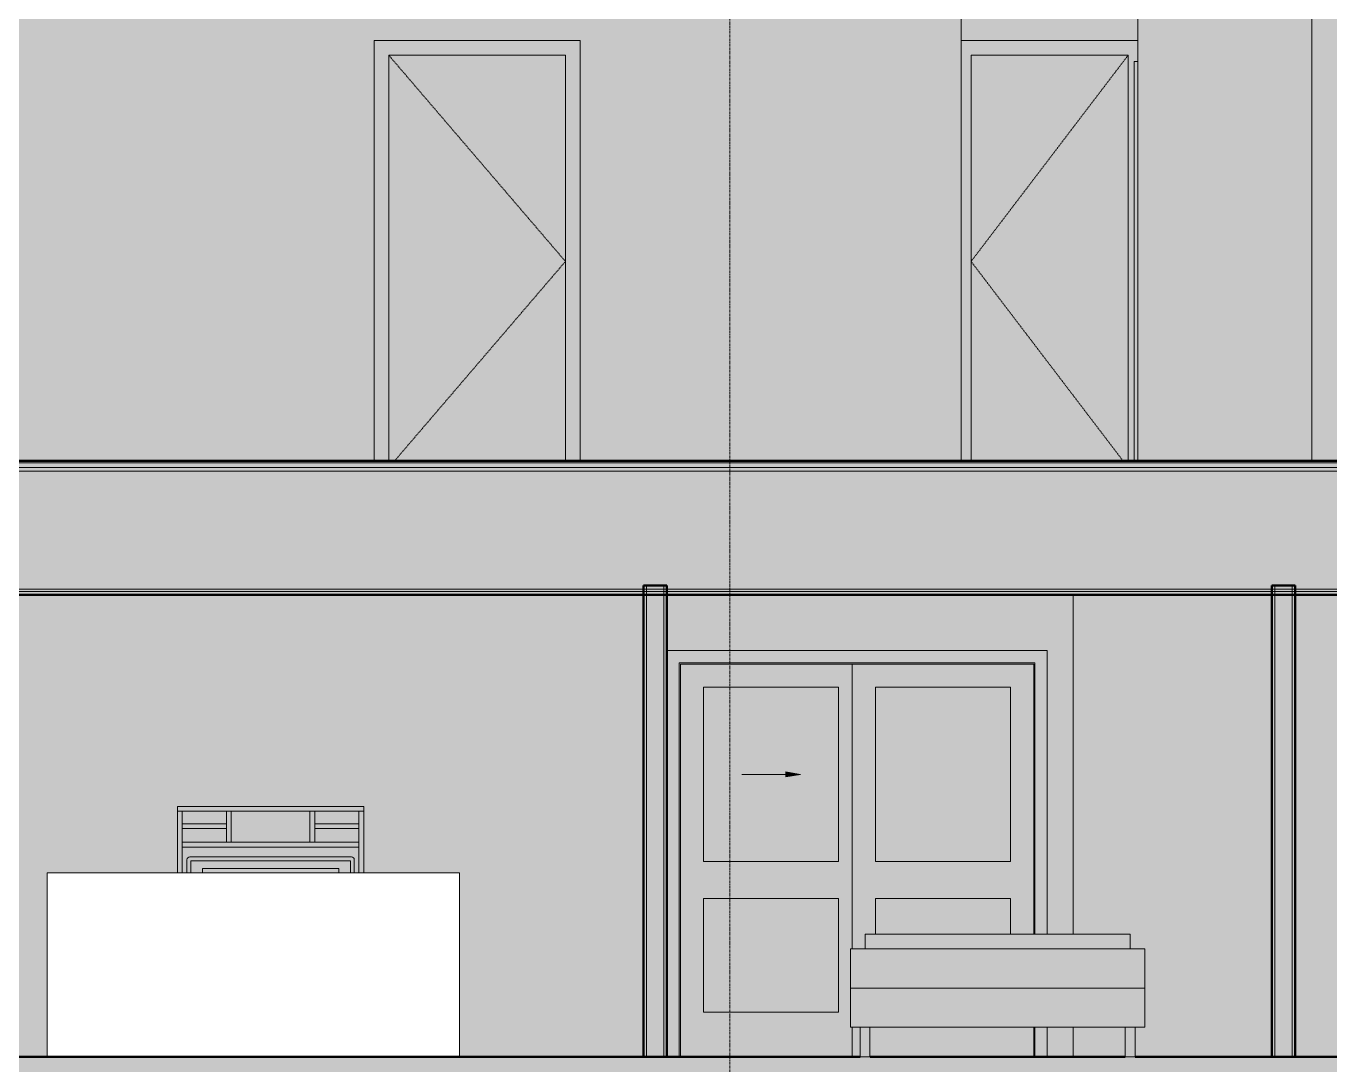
# Model space of a CAD drawing. Header units: inches. Extents: x 9566 to 17067, y -226 to 532.
# Drawn here: x 10055.2 to 10320.9, y -1.7 to 209.9 of the extents above; entities that cross this region are included whole.
import ezdxf

# ---------------------------------------------------------------- set-up
doc = ezdxf.new("R2010")
doc.units = ezdxf.units.IN
doc.header["$MEASUREMENT"] = 0
doc.linetypes.add('Dash 1_16_', pattern=[0.125, 0.0625, -0.0625])
doc.linetypes.add('Grid Line 1_2_', pattern=[0.875, 0.5, -0.125, 0.125, -0.125])
for name, color, linetype, lineweight in [('0-1', 7, 'Continuous', 5), ('0-2', 7, 'Continuous', 9), ('A-AREA-PATT-1', 41, 'Continuous', 9), ('A-AREA-PATT-3', 254, 'Continuous', 9), ('A-DETL-GENF-1', 92, 'Continuous', 13), ('A-DETL-GENF-2', 7, 'Continuous', 9), ('A-DOOR-1', 55, 'Continuous', 13), ('A-DOOR-2', 7, 'Dash 1_16_', 9), ('A-DOOR-5', 45, 'Continuous', 13), ('A-DOOR-6', 7, 'Continuous', 9), ('A-DOOR-FRAM-1', 55, 'Continuous', 13), ('A-DOOR-FRAM-2', 7, 'Continuous', 9), ('A-DOOR-FRAM-5', 45, 'Continuous', 13), ('A-FLOR-1', 192, 'Continuous', 5), ('A-FLOR-2', 192, 'Continuous', 50), ('A-FLOR-LEVL-1', 51, 'Grid Line 1_2_', 9), ('A-FLOR-MCUT', 51, 'Continuous', 13), ('A-FLOR-PATT-1', 8, 'Continuous', 9), ('A-WALL-1', 250, 'Continuous', 50), ('A-WALL-2', 10, 'Continuous', 13), ('I-FURN-1', 50, 'Continuous', 9), ('I-FURN-2', 7, 'Continuous', 9), ('I-FURN-3', 27, 'Continuous', 9), ('I-FURN-4', 253, 'Continuous', 9), ('I-FURN-6', 8, 'Continuous', 9), ('S-GRID-1', 1, 'Grid Line 1_2_', 9)]:
    doc.layers.add(name, color=color, linetype=linetype, lineweight=lineweight)
pattern_1 = [(50, (11002.727, 72), (34.4287, -3.012), [3.6, -39.6]), (355, (11002.727, 72), (-6.6596, 36.1048), [2.88, -31.68]), (100.451, (11005.596, 71.75), (27.7688, 33.0931), [3.06, -33.655]), (46.184, (11002.727, 81.6), (51.2275, -7.9453), [5.4, -59.4]), (96.636, (11006.996, 80.94), (44.8632, 46.7577), [4.589, -50.482]), (351.184, (11002.727, 81.6), (44.8642, 46.7574), [4.32, -47.52]), (21, (11007.527, 79.2), (28.65176, -19.3257), [3.6, -39.6]), (326, (11007.527, 79.2), (11.6793, 34.8066), [2.88, -31.68]), (71.451, (11009.915, 77.59), (40.331, 15.4813), [3.06, -33.655]), (37.5, (11002.727, 72), (0.58311, 15.97898), [1.584, -29.712, 1.584, -30.576, -31.8]), (37.5, (11002.727, 72), (0.58311, 15.97898), [-63.456, 1.584, -30.216]), (7.5, (11002.727, 72), (12.6269, 18.9321), [1.584, -16.752, 1.584, -28.992, -12.12]), (7.5, (11002.727, 72), (12.6269, 18.9321), [-48.912, 1.584, -10.536]), (327.5, (10992.023, 72), (25.62299, -1.0828), [1.584, -10.416, 1.584, -35.856, -49.68]), (327.5, (10992.023, 72), (25.62299, -1.0828), [-49.44, 1.584, -48.096]), (317.5, (10987.223, 72), (27.99243, 4.80496), [1.584, -14.016, 1.584, -23.28, -35.28]), (317.5, (10987.223, 72), (27.99243, 4.80496), [-40.464, 1.584, -33.696])]

# ---------------------------------------------------------------- blocks, each defined once
blk = doc.blocks.new('Single-Flush - 32_ x 84_-V12-BUILDING SECTION - EAST_WEST - LOOKING NORTH')
at = {"layer": 'A-DOOR-1'}
blk.add_hatch(color=256, dxfattribs=at).paths.add_polyline_path([(10247.76, 121.38), (10279.76, 121.38), (10279.76, 204), (10247.76, 204), (10247.76, 150.3)], flags=0)
at = {"layer": 'A-DOOR-FRAM-1'}
blk.add_hatch(color=256, dxfattribs=at).paths.add_polyline_path([(10245.76, 121.38), (10247.76, 121.38), (10247.76, 204), (10279.76, 204), (10279.76, 121.38), (10281.01, 121.38), (10281.01, 202.75), (10281.76, 202.75), (10281.76, 207), (10245.76, 207), (10245.76, 148)], flags=0)
at = {"layer": 'A-DOOR-2'}
for p in [(10279.76, 204), (10278.72, 121.38)]:
    blk.add_line(p, (10247.76, 162), dxfattribs=at)
at = {"layer": 'A-DOOR-FRAM-2'}
for p, q in [((10281.76, 207), (10245.76, 207)), ((10247.76, 121.38), (10247.76, 204)), ((10247.76, 204), (10279.76, 204)), ((10279.76, 204), (10279.76, 121.38))]:
    blk.add_line(p, q, dxfattribs=at)
blk = doc.blocks.new('Single-Flush - 36_ x 84_-V13-BUILDING SECTION - EAST_WEST - LOOKING NORTH')
at = {"layer": 'A-DOOR-1'}
blk.add_hatch(color=256, dxfattribs=at).paths.add_polyline_path([(10129.11, 121.37), (10165.11, 121.37), (10165.11, 204), (10129.11, 204), (10129.11, 150.3)], flags=0)
at = {"layer": 'A-DOOR-FRAM-1'}
blk.add_hatch(color=256, dxfattribs=at).paths.add_polyline_path([(10165.11, 121.37), (10168.11, 121.37), (10168.11, 207), (10126.11, 207), (10126.16, 121.37), (10129.11, 121.37), (10129.11, 204), (10165.11, 204), (10165.11, 150.3)], flags=0)
at = {"layer": 'A-DOOR-2'}
for p in [(10129.11, 204), (10130.29, 121.37)]:
    blk.add_line(p, (10165.11, 162), dxfattribs=at)
at = {"layer": 'A-DOOR-FRAM-2'}
for p, q in [((10168.11, 207), (10126.11, 207)), ((10126.11, 207), (10126.11, 121.37)), ((10168.11, 121.37), (10168.11, 207)), ((10129.11, 121.37), (10129.11, 204)), ((10129.11, 204), (10165.11, 204)), ((10165.11, 204), (10165.11, 121.37))]:
    blk.add_line(p, q, dxfattribs=at)
blk = doc.blocks.new('FOLDING_SLIDING CLOSET - 42_ x 80_-V14-BUILDING SECTION - EAST_WEST - LOOKING NORTH')
at = {"layer": 'A-DOOR-5'}
blk.add_hatch(color=256, dxfattribs=at).paths.add_polyline_path([(10281.76, 121.38), (10281.76, 202.75), (10281.01, 202.75), (10281.01, 121.38), (10281.73, 121.38)], flags=0)
at = {"layer": 'A-DOOR-6'}
for p in [(10281.76, 202.75), (10281.01, 121.38)]:
    blk.add_line(p, (10281.01, 202.75), dxfattribs=at)
blk = doc.blocks.new('FOLDING_SLIDING CLOSET - 72_ x 80_-1372823-BUILDING SECTION - EAST_WEST - LOOKING NORTH')
at = {"layer": 'A-DETL-GENF-1'}
blk.add_hatch(color=256, dxfattribs=at).paths.add_polyline_path([(10210.01, 57), (10213.02, 57.53), (10210.01, 58.06)], flags=0)
at = {"layer": 'A-DOOR-5'}
h = blk.add_hatch(color=256, dxfattribs=at)
h.paths.add_polyline_path([(10188.27, 0), (10188.27, 80.25), (10260.77, 80.25), (10260.77, 25), (10263.27, 25), (10263.27, 82.75), (10185.77, 82.75), (10185.77, 0)], flags=0)
h.paths.add_polyline_path([(10261.52, 0), (10263.27, 0), (10263.27, 6), (10260.77, 6), (10260.77, 0)], flags=0)
h = blk.add_hatch(color=256, dxfattribs=at)
h.paths.add_polyline_path([(10188.52, 0), (10223.52, 0), (10223.48, 6), (10223.16, 6), (10223.16, 22), (10223.52, 22), (10223.52, 80), (10188.52, 80), (10188.52, 9.03)], flags=0)
h.paths.add_polyline_path([(10196.89, 9.12), (10193.27, 9.12), (10193.27, 32.25), (10220.77, 32.25), (10220.77, 9.12), (10203.69, 9.12)], flags=0)
h.paths.add_polyline_path([(10203.69, 39.75), (10193.27, 39.75), (10193.27, 75.31), (10220.77, 75.31), (10220.77, 39.75)], flags=0)
h = blk.add_hatch(color=256, dxfattribs=at)
h.paths.add_polyline_path([(10246.75, 0), (10260.52, 0), (10260.52, 6), (10227.16, 6), (10227.16, 0), (10235.98, 0)], flags=0)
h.paths.add_polyline_path([(10223.52, 0), (10225.16, 0), (10225.16, 6), (10223.52, 6)], flags=0)
h.paths.add_polyline_path([(10223.66, 22), (10226.16, 22), (10226.16, 25), (10228.27, 25), (10228.27, 32.25), (10255.77, 32.25), (10255.77, 25), (10260.52, 25), (10260.52, 80), (10223.52, 80), (10223.52, 22)], flags=0)
h.paths.add_polyline_path([(10228.27, 39.75), (10228.27, 75.31), (10255.77, 75.31), (10255.77, 39.75), (10228.52, 39.75)], flags=0)
h = blk.add_hatch(color=256, dxfattribs=at)
h.paths.add_polyline_path([(10217.16, 9.12), (10220.77, 9.12), (10220.77, 32.25), (10193.27, 32.25), (10193.27, 9.12), (10203.69, 9.12)], flags=0)
h.paths.add_polyline_path([(10203.69, 39.75), (10220.77, 39.75), (10220.77, 75.31), (10193.27, 75.31), (10193.27, 39.75), (10194.38, 39.75)], flags=0)
h.paths.add_polyline_path([(10210.01, 57), (10210.01, 58.06), (10213.02, 57.53), (10211.55, 57.27)], flags=0)
h = blk.add_hatch(color=256, dxfattribs=at)
h.paths.add_polyline_path([(10247.15, 25), (10255.77, 25), (10255.77, 32.25), (10228.27, 32.25), (10228.27, 25), (10246.75, 25)], flags=0)
h.paths.add_polyline_path([(10255.77, 39.75), (10255.77, 75.31), (10228.27, 75.31), (10228.27, 39.75), (10254.67, 39.75)], flags=0)
at = {"layer": 'A-DOOR-FRAM-5'}
h = blk.add_hatch(color=256, dxfattribs=at)
h.paths.add_polyline_path([(10188.27, 0), (10188.52, 0), (10188.52, 80), (10260.52, 80), (10260.52, 25), (10260.77, 25), (10260.77, 80.25), (10188.27, 80.25), (10188.27, 9.03)], flags=0)
h.paths.add_polyline_path([(10260.77, 0), (10260.77, 6), (10260.52, 6), (10260.52, 0)], flags=0)
at = {"layer": 'A-DETL-GENF-2'}
for p, q in [((10201.02, 57.53), (10213.02, 57.53)), ((10210.01, 58.06), (10213.02, 57.53)), ((10210.01, 57), (10210.01, 58.06)), ((10213.02, 57.53), (10210.01, 57))]:
    blk.add_line(p, q, dxfattribs=at)
at = {"layer": 'A-DOOR-6'}
for p, q in [((10263.27, 82.75), (10185.77, 82.75)), ((10263.27, 25), (10263.27, 82.75)), ((10188.27, 80.25), (10188.27, 0)), ((10188.27, 80.25), (10260.77, 80.25)), ((10260.52, 80), (10223.52, 80)), ((10223.52, 80), (10223.52, 22)), ((10260.52, 25), (10260.52, 80)), ((10260.77, 80.25), (10260.77, 25)), ((10193.27, 39.75), (10193.27, 75.31)), ((10193.27, 75.31), (10220.77, 75.31)), ((10220.77, 75.31), (10220.77, 39.75)), ((10228.27, 39.75), (10228.27, 75.31)), ((10228.27, 75.31), (10255.77, 75.31)), ((10255.77, 75.31), (10255.77, 39.75)), ((10220.77, 39.75), (10193.27, 39.75)), ((10255.77, 39.75), (10228.27, 39.75)), ((10193.27, 9.12), (10193.27, 32.25)), ((10193.27, 32.25), (10220.77, 32.25)), ((10220.77, 32.25), (10220.77, 9.12)), ((10228.27, 25), (10228.27, 32.25)), ((10228.27, 32.25), (10255.77, 32.25)), ((10255.77, 32.25), (10255.77, 25)), ((10220.77, 9.12), (10193.27, 9.12)), ((10223.52, 6), (10223.52, 0)), ((10260.52, 0), (10260.52, 6)), ((10260.77, 6), (10260.77, 0)), ((10263.27, 0), (10263.27, 6))]:
    blk.add_line(p, q, dxfattribs=at)
at = {"layer": 'A-DOOR-FRAM-2'}
for p, q in [((10188.52, 80), (10188.52, 0)), ((10188.52, 80), (10260.52, 80)), ((10260.52, 80), (10260.52, 25)), ((10260.52, 6), (10260.52, 0))]:
    blk.add_line(p, q, dxfattribs=at)
blk = doc.blocks.new('Bed-Standard - Queen 60_ x 79_-1433484-BUILDING SECTION - EAST_WEST - LOOKING NORTH')
at = {"layer": 'I-FURN-1'}
for points in [[(10268.57, 24), (10280.16, 24), (10280.16, 25), (10226.16, 25), (10226.16, 24), (10268.28, 24)], [(10226.16, 22), (10280.16, 22), (10280.16, 24), (10226.16, 24), (10226.16, 22.11)], [(10223.24, 14), (10224.16, 14), (10224.16, 22), (10223.16, 22), (10223.16, 14), (10223.23, 14)], [(10268.28, 14), (10282.16, 14), (10282.16, 22), (10224.16, 22), (10224.16, 14), (10267.35, 14)], [(10282.41, 14), (10283.16, 14), (10283.16, 22), (10282.16, 22), (10282.16, 14)], [(10223.24, 6), (10224.16, 6), (10224.16, 14), (10223.16, 14), (10223.16, 6), (10223.23, 6)], [(10224.16, 6), (10282.16, 6), (10282.16, 14), (10224.16, 14), (10224.16, 9.03)], [(10283.16, 6), (10283.16, 14), (10282.16, 14), (10282.16, 6), (10283.1, 6)], [(10225.26, 0), (10227.16, 0), (10227.11, 6), (10225.16, 6), (10225.21, 0), (10225.22, 0)], [(10279.16, 0), (10281.16, 0), (10281.11, 6), (10279.16, 6), (10279.16, 3.14)]]:
    blk.add_hatch(color=256, dxfattribs=at).paths.add_polyline_path(points, flags=0)
at = {"layer": 'I-FURN-2'}
for p, q in [((10280.16, 25), (10226.16, 25)), ((10226.16, 24), (10226.16, 25)), ((10226.16, 22), (10226.16, 24)), ((10280.16, 25), (10280.16, 24)), ((10280.16, 24), (10280.16, 22)), ((10223.16, 22), (10223.16, 14)), ((10223.16, 22), (10224.16, 22)), ((10224.16, 22), (10282.16, 22)), ((10282.16, 22), (10283.16, 22)), ((10283.16, 14), (10283.16, 22)), ((10223.16, 14), (10223.16, 6)), ((10223.16, 14), (10224.16, 14)), ((10224.16, 14), (10223.16, 14)), ((10224.16, 14), (10282.16, 14)), ((10282.16, 14), (10224.16, 14)), ((10282.16, 14), (10283.16, 14)), ((10283.16, 14), (10282.16, 14)), ((10283.16, 6), (10283.16, 14)), ((10224.16, 6), (10223.16, 6)), ((10282.16, 6), (10224.16, 6)), ((10225.16, 6), (10225.16, 0)), ((10227.16, 0), (10227.16, 6)), ((10279.16, 6), (10279.16, 0)), ((10281.16, 0), (10281.16, 6)), ((10283.16, 6), (10282.16, 6)), ((10227.16, 0), (10225.16, 0)), ((10281.16, 0), (10279.16, 0))]:
    blk.add_line(p, q, dxfattribs=at)
blk = doc.blocks.new('Entertainment_Center_14771 - Entertainment_Center_14771-1372851-BUILDING SECTION - EAST_WEST - LOOKING NORTH')
at = {"layer": 'I-FURN-2'}
blk.add_hatch(color=256, dxfattribs=at).paths.add_polyline_path([(10118.93, 37.5), (10118.93, 38.36), (10091.13, 38.36), (10091.13, 37.5), (10117.64, 37.5)], flags=0)
at = {"layer": 'I-FURN-3'}
blk.add_hatch(color=256, dxfattribs=at).paths.add_polyline_path([(10120.95, 37.5), (10121.29, 37.5), (10121.29, 39.93), (10088.77, 39.93), (10088.77, 37.5), (10091.13, 37.5), (10091.13, 38.36), (10118.93, 38.36), (10118.93, 37.5)], flags=0)
at = {"layer": 'I-FURN-4'}
blk.add_hatch(color=256, dxfattribs=at).paths.add_polyline_path([(10121.29, 37.5), (10122.08, 37.5), (10122.06, 40.28), (10121.9, 40.55), (10121.64, 40.7), (10121.29, 40.72), (10088.42, 40.7), (10088.16, 40.55), (10088, 40.28), (10087.98, 39.93), (10087.98, 37.5), (10088.77, 37.5), (10088.77, 39.93), (10121.29, 39.93), (10121.29, 38.36)], flags=0)
at = {"layer": 'I-FURN-6'}
for points in [[(10122.67, 50), (10124.03, 50), (10124.03, 51), (10086.03, 51), (10086.03, 50), (10121.29, 50)], [(10087.03, 37.5), (10087.03, 50), (10086.03, 50), (10086.03, 37.5)], [(10096.03, 43.72), (10097.03, 43.72), (10097.03, 50), (10096.03, 50)], [(10114.03, 43.72), (10114.03, 50), (10113.03, 50), (10113.03, 43.72)], [(10123.03, 37.5), (10124.03, 37.5), (10124.03, 50), (10123.03, 50), (10123.03, 38.36)], [(10096.03, 46.47), (10096.03, 47.47), (10087.03, 47.47), (10087.03, 46.47), (10091.13, 46.47)], [(10121.29, 46.47), (10123.03, 46.47), (10123.03, 47.47), (10114.03, 47.47), (10114.03, 46.47), (10118.93, 46.47)], [(10117.58, 42.72), (10123.03, 42.72), (10123.03, 43.72), (10087.03, 43.72), (10087.03, 42.72), (10091.13, 42.72)]]:
    blk.add_hatch(color=256, dxfattribs=at).paths.add_polyline_path(points, flags=0)
at = {"layer": 'I-FURN-2'}
for p, q in [((10086.03, 51), (10124.03, 51)), ((10086.03, 51), (10086.03, 50)), ((10124.03, 51), (10124.03, 50)), ((10124.03, 50), (10086.03, 50)), ((10086.03, 50), (10087.03, 50)), ((10086.03, 50), (10086.03, 37.5)), ((10087.03, 50), (10087.03, 37.5)), ((10096.03, 43.72), (10096.03, 50)), ((10097.03, 50), (10096.03, 50)), ((10097.03, 50), (10097.03, 43.72)), ((10113.03, 43.72), (10113.03, 50)), ((10114.03, 50), (10113.03, 50)), ((10114.03, 50), (10114.03, 43.72)), ((10123.03, 50), (10124.03, 50)), ((10123.03, 50), (10123.03, 37.5)), ((10124.03, 50), (10124.03, 37.5)), ((10087.03, 47.47), (10096.03, 47.47)), ((10096.03, 46.47), (10087.03, 46.47)), ((10114.03, 47.47), (10123.03, 47.47)), ((10123.03, 46.47), (10114.03, 46.47)), ((10087.03, 43.72), (10123.03, 43.72)), ((10087.03, 43.72), (10087.03, 42.72)), ((10123.03, 42.72), (10087.03, 42.72)), ((10096.03, 43.72), (10097.03, 43.72)), ((10113.03, 43.72), (10114.03, 43.72)), ((10123.03, 43.72), (10123.03, 42.72)), ((10087.98, 40.13), (10087.98, 37.5)), ((10121.49, 40.72), (10088.57, 40.72)), ((10088.77, 39.93), (10088.77, 37.5)), ((10121.29, 39.93), (10088.77, 39.93)), ((10121.29, 37.5), (10121.29, 39.93)), ((10122.08, 37.5), (10122.08, 40.13)), ((10091.13, 37.5), (10091.13, 38.36)), ((10091.13, 38.36), (10118.93, 38.36)), ((10118.93, 38.36), (10118.93, 37.5))]:
    blk.add_line(p, q, dxfattribs=at)
for centre, start, end in [((10088.57, 40.13), 90, 180), ((10121.49, 40.13), 360, 90)]:
    blk.add_arc(centre, 0.591, start, end, dxfattribs=at)
blk = doc.blocks.new('Couch-Both_Arms-Generic - 1-1372852-BUILDING SECTION - EAST_WEST - LOOKING NORTH')
at = {"layer": 'I-FURN-2'}
for p, q in [((10059.52, 37.5), (10143.52, 37.5)), ((10059.52, 0), (10059.52, 37.5)), ((10143.52, 37.5), (10143.52, 0))]:
    blk.add_line(p, q, dxfattribs=at)
blk = doc.blocks.new('1750 Ox - Unit Layouts_rvt-1-BUILDING SECTION - EAST_WEST - LOOKING NORTH')
at = {"layer": 'A-WALL-1'}
for p, q in [((10185.77, 96), (10181.02, 96)), ((10181.02, 96), (10181.02, 0)), ((10185.77, 0), (10185.77, 96)), ((10309.04, 96), (10309.04, 0)), ((10313.79, 96), (10309.04, 96)), ((10313.79, 0), (10313.79, 96)), ((10181.02, 0), (10185.77, 0)), ((10309.04, 0), (10313.79, 0))]:
    blk.add_line(p, q, dxfattribs=at)
at = {"layer": 'A-WALL-2'}
for p, q in [((10245.76, 226.13), (10245.76, 121.38)), ((10281.76, 226.13), (10281.76, 121.38)), ((10317.16, 121.38), (10317.16, 226.13)), ((10181.65, 0), (10181.65, 96)), ((10185.15, 0), (10185.15, 96)), ((10309.66, 0), (10309.66, 96)), ((10313.16, 0), (10313.16, 96)), ((10268.57, 25), (10268.57, 94.12)), ((10268.57, 0), (10268.57, 6))]:
    blk.add_line(p, q, dxfattribs=at)
at = {"layer": '0-2'}
for name in ['Single-Flush - 36_ x 84_-V13-BUILDING SECTION - EAST_WEST - LOOKING NORTH', 'Single-Flush - 32_ x 84_-V12-BUILDING SECTION - EAST_WEST - LOOKING NORTH', 'FOLDING_SLIDING CLOSET - 42_ x 80_-V14-BUILDING SECTION - EAST_WEST - LOOKING NORTH', 'FOLDING_SLIDING CLOSET - 72_ x 80_-1372823-BUILDING SECTION - EAST_WEST - LOOKING NORTH', 'Entertainment_Center_14771 - Entertainment_Center_14771-1372851-BUILDING SECTION - EAST_WEST - LOOKING NORTH', 'Couch-Both_Arms-Generic - 1-1372852-BUILDING SECTION - EAST_WEST - LOOKING NORTH', 'Bed-Standard - Queen 60_ x 79_-1433484-BUILDING SECTION - EAST_WEST - LOOKING NORTH']:
    blk.add_blockref(name, (0, 0), dxfattribs=at)

msp = doc.modelspace()

# ---------------------------------------------------------------- hatches: boundary and pattern name
at = {"layer": 'A-AREA-PATT-1'}
h = msp.add_hatch(color=256, dxfattribs=at)
h.paths.add_polyline_path([(10126.1144, 121.375), (10126.1144, 207), (10168.1144, 207), (10168.1144, 121.375), (10245.7644, 121.375), (10245.7644, 207), (10281.7644, 207), (10281.7644, 121.375), (10376.7894, 121.375), (10376.7894, 226.125), (9983.2519, 226.125), (9983.2519, 121.375), (10117.577, 121.375)], flags=0)
h.paths.add_polyline_path([(10375.8996, 159.659), (10375.5059, 159.659), (10375.3091, 160), (10375.5059, 160.341), (10375.9201, 160.3056), (10376.0965, 160), (10375.9201, 159.6944)], flags=0)
at = {"layer": 'A-AREA-PATT-3'}
h = msp.add_hatch(color=256, dxfattribs=at)
h.paths.add_polyline_path([(10018.8144, 0), (10059.5196, 0), (10059.5196, 37.5), (10086.0298, 37.5), (10086.0298, 51), (10124.0298, 51), (10124.0298, 37.5), (10143.5196, 37.5), (10143.5196, 0), (10185.7721, 0), (10185.7721, 82.75), (10263.2721, 82.75), (10263.2721, 25), (10280.1644, 24.9542), (10280.1644, 22), (10283.1644, 22), (10283.1644, 6), (10281.1644, 6), (10281.1644, 0), (10351.1768, 0), (10352.0695, 7.6935), (10352.0986, 7.9418), (10351.0537, 8.3716), (10349.3132, 9.175), (10347.3132, 10.5671), (10346.2561, 11.6145), (10345.6768, 12.7851), (10345.3132, 13.8964), (10345.3132, 14.25), (10352.7894, 14.25), (10352.7894, 14.5), (10345.3132, 14.5), (10345.3157, 15.25), (10345.5632, 15.75), (10352.7894, 15.75), (10352.7894, 34.5), (10357.8416, 34.5), (10357.8416, 36), (10356.5916, 36), (10356.5916, 36.5), (10372.4144, 36.5), (10372.4646, 39), (10372.6019, 39), (10372.5475, 45.3906), (10372.493, 45.5937), (10372.1956, 45.8911), (10371.712, 46), (10369.5282, 45.9853), (10368.6947, 45.7754), (10368.0251, 45.2666), (10367.6177, 44.5827), (10367.4769, 43.875), (10367.4398, 42.5), (10366.7269, 42.5), (10366.764, 44.0617), (10366.9457, 44.9752), (10367.6817, 45.9833), (10368.5247, 46.5357), (10369.6019, 46.75), (10371.7894, 46.7129), (10372.3805, 46.5916), (10372.6452, 46.4661), (10373.1644, 45.8873), (10373.3519, 45.1875), (10373.3519, 39), (10373.8956, 39), (10373.9144, 36), (10372.2894, 36), (10372.2894, 34.5), (10376.7894, 34.5), (10376.7894, 94.125), (10018.7144, 94.125), (10018.7144, 22.875), (10018.8144, 22.875), (10018.8144, 9.0286)], flags=0)
h.paths.add_polyline_path([(10263.2721, 0), (10279.1644, 0), (10279.1644, 6), (10263.2721, 6)], flags=0)
h.paths.add_polyline_path([(10123.0298, 37.5), (10123.0298, 42.722), (10087.0298, 42.722), (10087.0298, 37.5), (10087.9834, 37.5), (10088.0035, 40.2843), (10088.1563, 40.5491), (10088.4211, 40.7019), (10088.7708, 40.722), (10121.6386, 40.7019), (10121.9033, 40.5491), (10122.0562, 40.2843), (10122.0763, 39.9346), (10122.0763, 37.5)], flags=0)
h.paths.add_polyline_path([(10087.0298, 43.722), (10096.0298, 43.722), (10096.0298, 46.472), (10087.0298, 46.472)], flags=0)
h.paths.add_polyline_path([(10117.577, 43.722), (10123.0298, 43.722), (10123.0298, 46.472), (10114.0298, 46.472), (10114.0298, 43.722)], flags=0)
h.paths.add_polyline_path([(10097.0298, 43.722), (10113.0298, 43.722), (10113.0298, 50), (10097.0298, 50)], flags=0)
h.paths.add_polyline_path([(10088.7708, 47.472), (10096.0298, 47.472), (10096.0298, 50), (10087.0298, 50), (10087.0298, 47.472)], flags=0)
h.paths.add_polyline_path([(10121.2889, 47.472), (10123.0298, 47.472), (10123.0298, 50), (10114.0298, 50), (10114.0298, 47.472), (10118.9267, 47.472)], flags=0)
at = {"layer": 'A-FLOR-1'}
h = msp.add_hatch(color=256, dxfattribs=at)
h.paths.add_polyline_path([(12116.5269, 121.25), (12116.5269, 121.375), (11720.9894, 121.375), (11720.9894, 121.25), (12116.5203, 121.25)], flags=0)
h.paths.add_polyline_path([(11258.5923, 121.25), (11316.7437, 121.2604), (11316.7437, 121.375), (11250.4519, 121.375), (11250.4519, 121.25)], flags=0)
h.paths.add_polyline_path([(11318.7437, 121.25), (11388.7437, 121.2707), (11388.7437, 121.375), (11318.7437, 121.375), (11318.7437, 121.2607)], flags=0)
h.paths.add_polyline_path([(11392.9394, 121.25), (11437.6894, 121.2777), (11437.6894, 121.375), (11390.7437, 121.375), (11390.7437, 121.25), (11391.7437, 121.25)], flags=0)
h.paths.add_polyline_path([(11439.6894, 121.25), (11553.9894, 121.2944), (11553.9894, 121.375), (11439.6894, 121.375), (11439.6894, 121.278)], flags=0)
h.paths.add_polyline_path([(11667.6355, 121.25), (11719.2394, 121.25), (11719.2394, 121.375), (11648.7394, 121.375), (11648.7394, 121.25), (11649.9894, 121.25)], flags=0)
h.paths.add_polyline_path([(11585.2394, 121.25), (11585.2394, 121.375), (11583.9894, 121.375), (11583.9894, 121.25)], flags=0)
h.paths.add_polyline_path([(11643.9894, 121.25), (11645.2394, 121.25), (11645.2394, 121.375), (11588.7394, 121.375), (11588.7394, 121.25), (11589.9894, 121.25)], flags=0)
h.paths.add_polyline_path([(10505.0916, 121.25), (10510.0394, 121.25), (10510.0394, 121.375), (10453.5394, 121.375), (10453.5394, 121.25), (10462.0344, 121.25)], flags=0)
h.paths.add_polyline_path([(10513.5394, 121.25), (10514.7894, 121.25), (10514.7894, 121.375), (10513.5394, 121.3264)], flags=0)
h.paths.add_polyline_path([(10544.7894, 121.25), (10659.0894, 121.25), (10659.0894, 121.375), (10544.7894, 121.3308)], flags=0)
h.paths.add_polyline_path([(10450.0394, 121.25), (10450.0394, 121.375), (10379.5394, 121.375), (10379.5394, 121.25), (10448.0394, 121.25)], flags=0)
h.paths.add_polyline_path([(10376.7894, 121.25), (10377.7894, 121.25), (10377.7894, 121.375), (9982.6269, 121.375), (9982.6269, 121.25), (10375.9201, 121.25)], flags=0)
h.paths.add_polyline_path([(10668.3894, 121.25), (10708.0351, 121.25), (10708.0351, 121.375), (10661.0894, 121.3474), (10661.0894, 121.25), (10666.8394, 121.25)], flags=0)
h.paths.add_polyline_path([(10710.0351, 121.25), (10780.0351, 121.25), (10780.0351, 121.375), (10710.0351, 121.3544)], flags=0)
h.paths.add_polyline_path([(10782.0351, 121.25), (10849.3269, 121.25), (10849.3269, 121.375), (10782.0351, 121.3646)], flags=0)
h = msp.add_hatch(color=256, dxfattribs=at)
h.paths.add_polyline_path([(11273.9937, 121), (11316.7437, 121.0208), (11316.7437, 121.25), (11249.8269, 121.25), (11249.8269, 121), (11258.5923, 121)], flags=0)
h.paths.add_polyline_path([(12116.5269, 121), (12116.5203, 121.25), (11648.7394, 121.25), (11648.7394, 121), (12116.5072, 121)], flags=0)
h.paths.add_polyline_path([(11318.7437, 121), (11388.7437, 121.0414), (11388.7437, 121.25), (11318.7437, 121.25), (11318.7437, 121.0213)], flags=0)
h.paths.add_polyline_path([(11392.9751, 121), (11553.9894, 121), (11553.9894, 121.25), (11390.7437, 121.25), (11390.7437, 121), (11392.9394, 121)], flags=0)
h.paths.add_polyline_path([(11643.9894, 121), (11645.2394, 121), (11645.2394, 121.25), (11588.7394, 121.25), (11588.7394, 121), (11589.9894, 121)], flags=0)
h.paths.add_polyline_path([(11583.9894, 121), (11585.2394, 121), (11585.2394, 121.25), (11583.9894, 121.25), (11583.9894, 121.0974)], flags=0)
h.paths.add_polyline_path([(10544.7894, 121), (10708.0351, 121), (10708.0351, 121.25), (10544.7894, 121.25), (10544.7894, 121.1617)], flags=0)
h.paths.add_polyline_path([(10508.7894, 121), (10510.0394, 121), (10510.0394, 121.25), (10453.5394, 121.25), (10453.5394, 121), (10505.0916, 121)], flags=0)
h.paths.add_polyline_path([(10514.7894, 121), (10514.7894, 121.25), (10513.5394, 121.25), (10513.5394, 121)], flags=0)
h.paths.add_polyline_path([(10448.0394, 121), (10450.0394, 121), (10450.0394, 121.25), (9982.6269, 121.25), (9982.6269, 121), (10418.9772, 121)], flags=0)
h.paths.add_polyline_path([(10710.0351, 121), (10780.0351, 121), (10780.0351, 121.25), (10710.0351, 121.2088)], flags=0)
h.paths.add_polyline_path([(10782.0351, 121), (10849.3269, 121), (10849.3269, 121.25), (10782.0351, 121.2293)], flags=0)
h = msp.add_hatch(color=256, dxfattribs=at)
h.paths.add_polyline_path([(12119.7359, 119.25), (12121.8394, 119.25), (12121.8394, 120), (11249.8269, 120), (11249.8269, 119.25), (12116.5269, 119.25)], flags=0)
h.paths.add_polyline_path([(10508.7894, 119.25), (10849.3269, 119.25), (10849.3269, 120), (9982.6269, 120), (9982.6269, 119.25), (10505.0916, 119.25)], flags=0)
h = msp.add_hatch(color=256, dxfattribs=at)
h.paths.add_polyline_path([(12086.0894, 94.75), (12116.5269, 94.75), (12116.5269, 95.25), (12086.0894, 95.25)], flags=0)
h.paths.add_polyline_path([(12079.9644, 94.75), (12080.5894, 94.75), (12080.5894, 95.25), (11285.2894, 95.25), (11285.2894, 94.75), (12076.6787, 94.75)], flags=0)
h.paths.add_polyline_path([(11250.4519, 94.75), (11279.7894, 94.7712), (11279.7894, 95.25), (11249.8269, 95.25), (11249.8269, 94.75), (11250.415, 94.75)], flags=0)
h.paths.add_polyline_path([(10634.2631, 94.75), (10813.4894, 94.7735), (10813.4894, 95.25), (10018.0894, 95.2267), (10018.0894, 94.75), (10606.225, 94.75)], flags=0)
h.paths.add_polyline_path([(10818.9894, 94.75), (10849.3269, 94.7531), (10849.3269, 95.25), (10818.9894, 95.25), (10818.9894, 94.7704)], flags=0)
h.paths.add_polyline_path([(10012.5894, 94.75), (10012.5894, 95.25), (9982.6269, 95.2469), (9982.6269, 94.75)], flags=0)
at = {"layer": 'A-FLOR-PATT-1'}
h = msp.add_hatch(dxfattribs=at)
h.set_pattern_fill('FP_2', color=256, style=0, pattern_type=2)
h.set_pattern_definition(pattern_1)
h.paths.add_polyline_path([(12055.1501, 120), (12116.5269, 120), (12116.5269, 121), (11583.9894, 121), (11583.9894, 120), (12012.0929, 120)], flags=0)
h.paths.add_polyline_path([(11546.5894, 120), (11553.9894, 120), (11553.9894, 121), (11390.7437, 121), (11390.7437, 120), (11538.464, 120)], flags=0)
h.paths.add_polyline_path([(11388.7437, 120), (11388.7437, 121), (11318.7437, 121), (11318.7437, 120), (11387.7638, 120)], flags=0)
h.paths.add_polyline_path([(11301.6495, 120), (11316.7437, 120), (11316.7437, 121), (11249.8269, 121), (11249.8269, 120), (11280.1209, 120)], flags=0)
h.paths.add_polyline_path([(10708.0351, 120), (10708.0351, 121), (10544.7894, 121), (10544.7894, 120), (10704.2311, 120)], flags=0)
h.paths.add_polyline_path([(10782.0351, 120), (10854.8269, 120), (10854.8269, 121), (10782.0351, 121), (10782.0351, 120.8664)], flags=0)
h.paths.add_polyline_path([(10710.0351, 120), (10780.0351, 120), (10780.0351, 121), (10710.0351, 121), (10710.0351, 120.835)], flags=0)
h.paths.add_polyline_path([(10418.9772, 120), (10514.7894, 120), (10514.7894, 121), (9977.1269, 121), (9977.1269, 120), (10402.1894, 120)], flags=0)
h = msp.add_hatch(dxfattribs=at)
h.set_pattern_fill('FP_4', color=256, style=0, pattern_type=2)
h.set_pattern_definition([(161.57, (11003.327, 72.6), (-4.8003375, -0.0004146), [0, -34.152, 3.792, 0]), (18.43, (11002.127, 72.6), (-4.8003375, 0.0004146), [0, -34.152, 3.792, 0]), (108.43, (11003.327, 72.6), (2.3991322, -12.001051), [11.382, -26.562]), (71.57, (11002.127, 72.6), (2.3991322, 12.001051), [11.382, -26.562])])
h.paths.add_polyline_path([(11244.3269, 95.25), (12121.8394, 95.25), (12121.8394, 119.25), (11244.3269, 119.25), (11244.3269, 103.2078)], flags=0)
h.paths.add_polyline_path([(10375.9201, 95.25), (10854.8269, 95.25), (10854.8269, 119.25), (9977.1269, 119.25), (9977.1269, 95.25), (10289.8057, 95.25)], flags=0)
h = msp.add_hatch(dxfattribs=at)
h.set_pattern_fill('FP_3', color=256, style=0, pattern_type=2)
h.set_pattern_definition([(0, (11002.727, 72), (38.4, 9.6), [1.584, -27.216, 1.584, -27.216, -153.6]), (0, (11002.727, 72), (38.4, 9.6), [-57.6, 1.584, -56.016, 1.584, -27.216, -67.2]), (0, (11002.727, 72), (38.4, 9.6), [-144, 1.584, -17.616, 1.584, -46.416]), (120, (11017.127, 76.8), (-27.51384, 28.455376), [1.584, -27.216, 1.584, -27.216, -153.6]), (120, (11017.127, 76.8), (-27.51384, 28.455376), [-57.6, 1.584, -56.016, 1.584, -27.216, -67.2]), (120, (11017.127, 76.8), (-27.51384, 28.455376), [-144, 1.584, -17.616, 1.584, -46.416]), (240, (11021.927, 96), (-10.88616, -38.055376), [1.584, -27.216, 1.584, -27.216, -153.6]), (240, (11021.927, 96), (-10.88616, -38.055376), [-57.6, 1.584, -56.016, 1.584, -27.216, -67.2]), (240, (11021.927, 96), (-10.88616, -38.055376), [-144, 1.584, -17.616, 1.584, -46.416])])
h.paths.add_polyline_path([(11456.7204, 94.125), (12080.5894, 94.125), (12080.5894, 94.75), (11285.2894, 94.7194), (11285.2894, 94.125), (11419.4853, 94.125)], flags=0)
h.paths.add_polyline_path([(12115.9019, 94.125), (12116.5269, 94.125), (12116.5269, 94.75), (12087.8394, 94.75), (12087.8394, 94.125), (12098.2073, 94.125)], flags=0)
h.paths.add_polyline_path([(11268.3871, 94.125), (11279.7894, 94.125), (11279.7894, 94.75), (11249.8269, 94.7459), (11249.8269, 94.125), (11250.4519, 94.125)], flags=0)
h.paths.add_polyline_path([(10608.3083, 94.125), (10849.3269, 94.125), (10849.3269, 94.75), (9982.6269, 94.75), (9982.6269, 94.125), (10606.0583, 94.125)], flags=0)
h = msp.add_hatch(dxfattribs=at)
h.set_pattern_fill('FP_2', color=256, style=0, pattern_type=2)
h.set_pattern_definition(pattern_1)
h.paths.add_polyline_path([(11732.2213, -12), (12143.6019, -12), (12143.6019, 0), (9897.3894, 0), (9897.3894, -12), (11710.6927, -12)], flags=0)

# ---------------------------------------------------------------- linework, layer by layer
at = {"layer": 'A-FLOR-2'}
for p, q in [((10514.7894, 121.375), (9977.1269, 121.375)), ((9977.1269, 94.125), (10854.8269, 94.125)), ((10225.1644, 0), (9897.3894, 0)), ((10279.1644, 0), (10227.1644, 0)), ((10351.1768, 0), (10281.1644, 0))]:
    msp.add_line(p, q, dxfattribs=at)
at = {"layer": 'A-FLOR-LEVL-1'}
for p, q in [((9566.1764, 120), (12563.5424, 120)), ((9566.1764, 0), (12563.5424, 0))]:
    msp.add_line(p, q, dxfattribs=at)
at = {"layer": 'A-FLOR-MCUT'}
for p, q in [((10514.7894, 121.25), (9977.1269, 121.25)), ((10514.7894, 121), (9977.1269, 121)), ((10508.7894, 120), (9977.1269, 120)), ((10854.8269, 119.25), (9977.1269, 119.25)), ((10854.8269, 95.25), (9977.1269, 95.25)), ((10854.8269, 94.75), (9977.1269, 94.75))]:
    msp.add_line(p, q, dxfattribs=at)
at = {"layer": 'S-GRID-1'}
msp.add_line((10198.5894, -159.8356), (10198.5894, 470.5), dxfattribs=at)

# ---------------------------------------------------------------- block references
at = {"layer": '0-1'}
msp.add_blockref('1750 Ox - Unit Layouts_rvt-1-BUILDING SECTION - EAST_WEST - LOOKING NORTH', (0, 0), dxfattribs=at)

doc.saveas('drawing.dxf')
